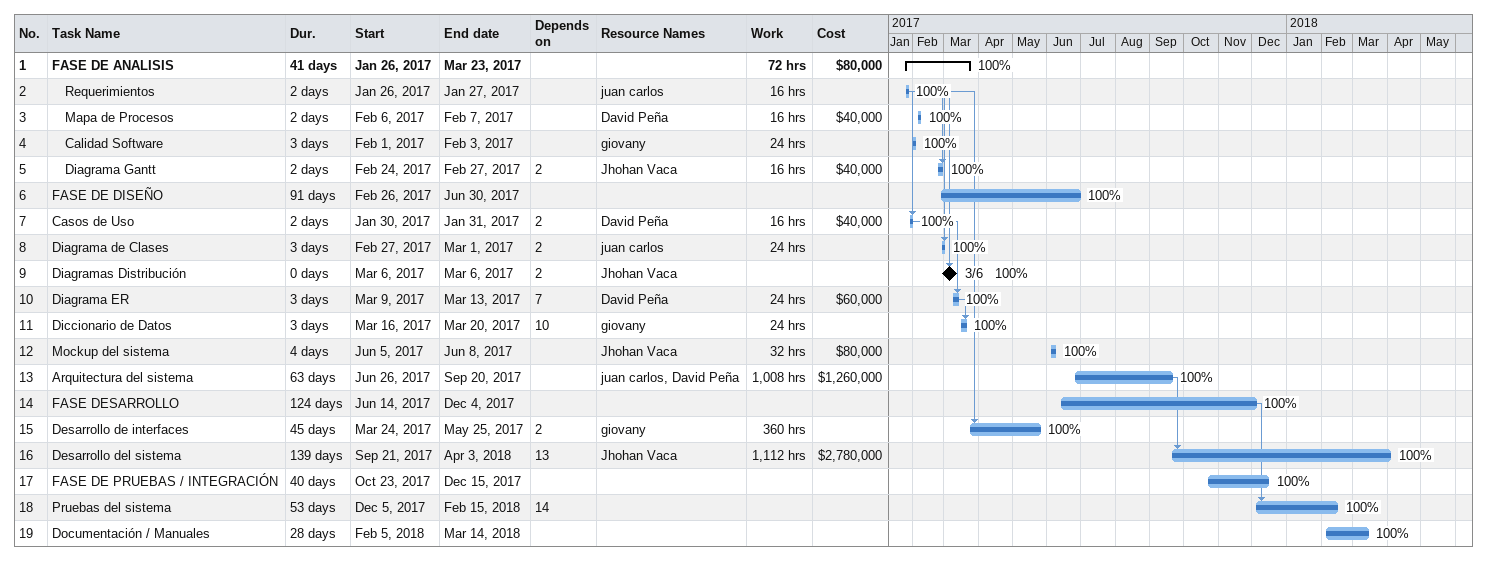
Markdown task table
| ID | Level | Task | Duration | Start | Finish | Predecessors | Resources | % complete | Work (h) | Cost ($) |
|---|---|---|---|---|---|---|---|---|---|---|
| 1 | 1 | **FASE DE ANALISIS** | 41d | 2017-01-26 | 2017-03-23 |  |  | 100 | 72 | 80000 |
| 2 | 2 | Requerimientos | 2d | 2017-01-26 | 2017-01-27 |  | juan carlos | 100 | 16 |  |
| 3 | 2 | Mapa de Procesos | 2d | 2017-02-06 | 2017-02-07 |  | David Peña | 100 | 16 | 40000 |
| 4 | 2 | Calidad Software | 3d | 2017-02-01 | 2017-02-03 |  | giovany | 100 | 24 |  |
| 5 | 2 | Diagrama Gantt | 2d | 2017-02-24 | 2017-02-27 | 2 | Jhohan Vaca | 100 | 16 | 40000 |
| 6 | 1 | FASE DE DISEÑO | 91d | 2017-02-26 | 2017-06-30 |  |  | 100 |  |  |
| 7 | 1 | Casos de Uso | 2d | 2017-01-30 | 2017-01-31 | 2 | David Peña | 100 | 16 | 40000 |
| 8 | 1 | Diagrama de Clases | 3d | 2017-02-27 | 2017-03-01 | 2 | juan carlos | 100 | 24 |  |
| 9 | 1 | Diagramas Distribución | 0d | 2017-03-06 | 2017-03-06 | 2 | Jhohan Vaca | 100 |  |  |
| 10 | 1 | Diagrama ER | 3d | 2017-03-09 | 2017-03-13 | 7 | David Peña | 100 | 24 | 60000 |
| 11 | 1 | Diccionario de Datos | 3d | 2017-03-16 | 2017-03-20 | 10 | giovany | 100 | 24 |  |
| 12 | 1 | Mockup del sistema | 4d | 2017-06-05 | 2017-06-08 |  | Jhohan Vaca | 100 | 32 | 80000 |
| 13 | 1 | Arquitectura del sistema | 63d | 2017-06-26 | 2017-09-20 |  | juan carlos, David Peña | 100 | 1008 | 1260000 |
| 14 | 1 | FASE DESARROLLO | 124d | 2017-06-14 | 2017-12-04 |  |  | 100 |  |  |
| 15 | 1 | Desarrollo de interfaces | 45d | 2017-03-24 | 2017-05-25 | 2 | giovany | 100 | 360 |  |
| 16 | 1 | Desarrollo del sistema | 139d | 2017-09-21 | 2018-04-03 | 13 | Jhohan Vaca | 100 | 1112 | 2780000 |
| 17 | 1 | FASE DE PRUEBAS / INTEGRACIÓN | 40d | 2017-10-23 | 2017-12-15 |  |  | 100 |  |  |
| 18 | 1 | Pruebas del sistema | 53d | 2017-12-05 | 2018-02-15 | 14 |  | 100 |  |  |
| 19 | 1 | Documentación / Manuales | 28d | 2018-02-05 | 2018-03-14 |  |  | 100 |  |  |
